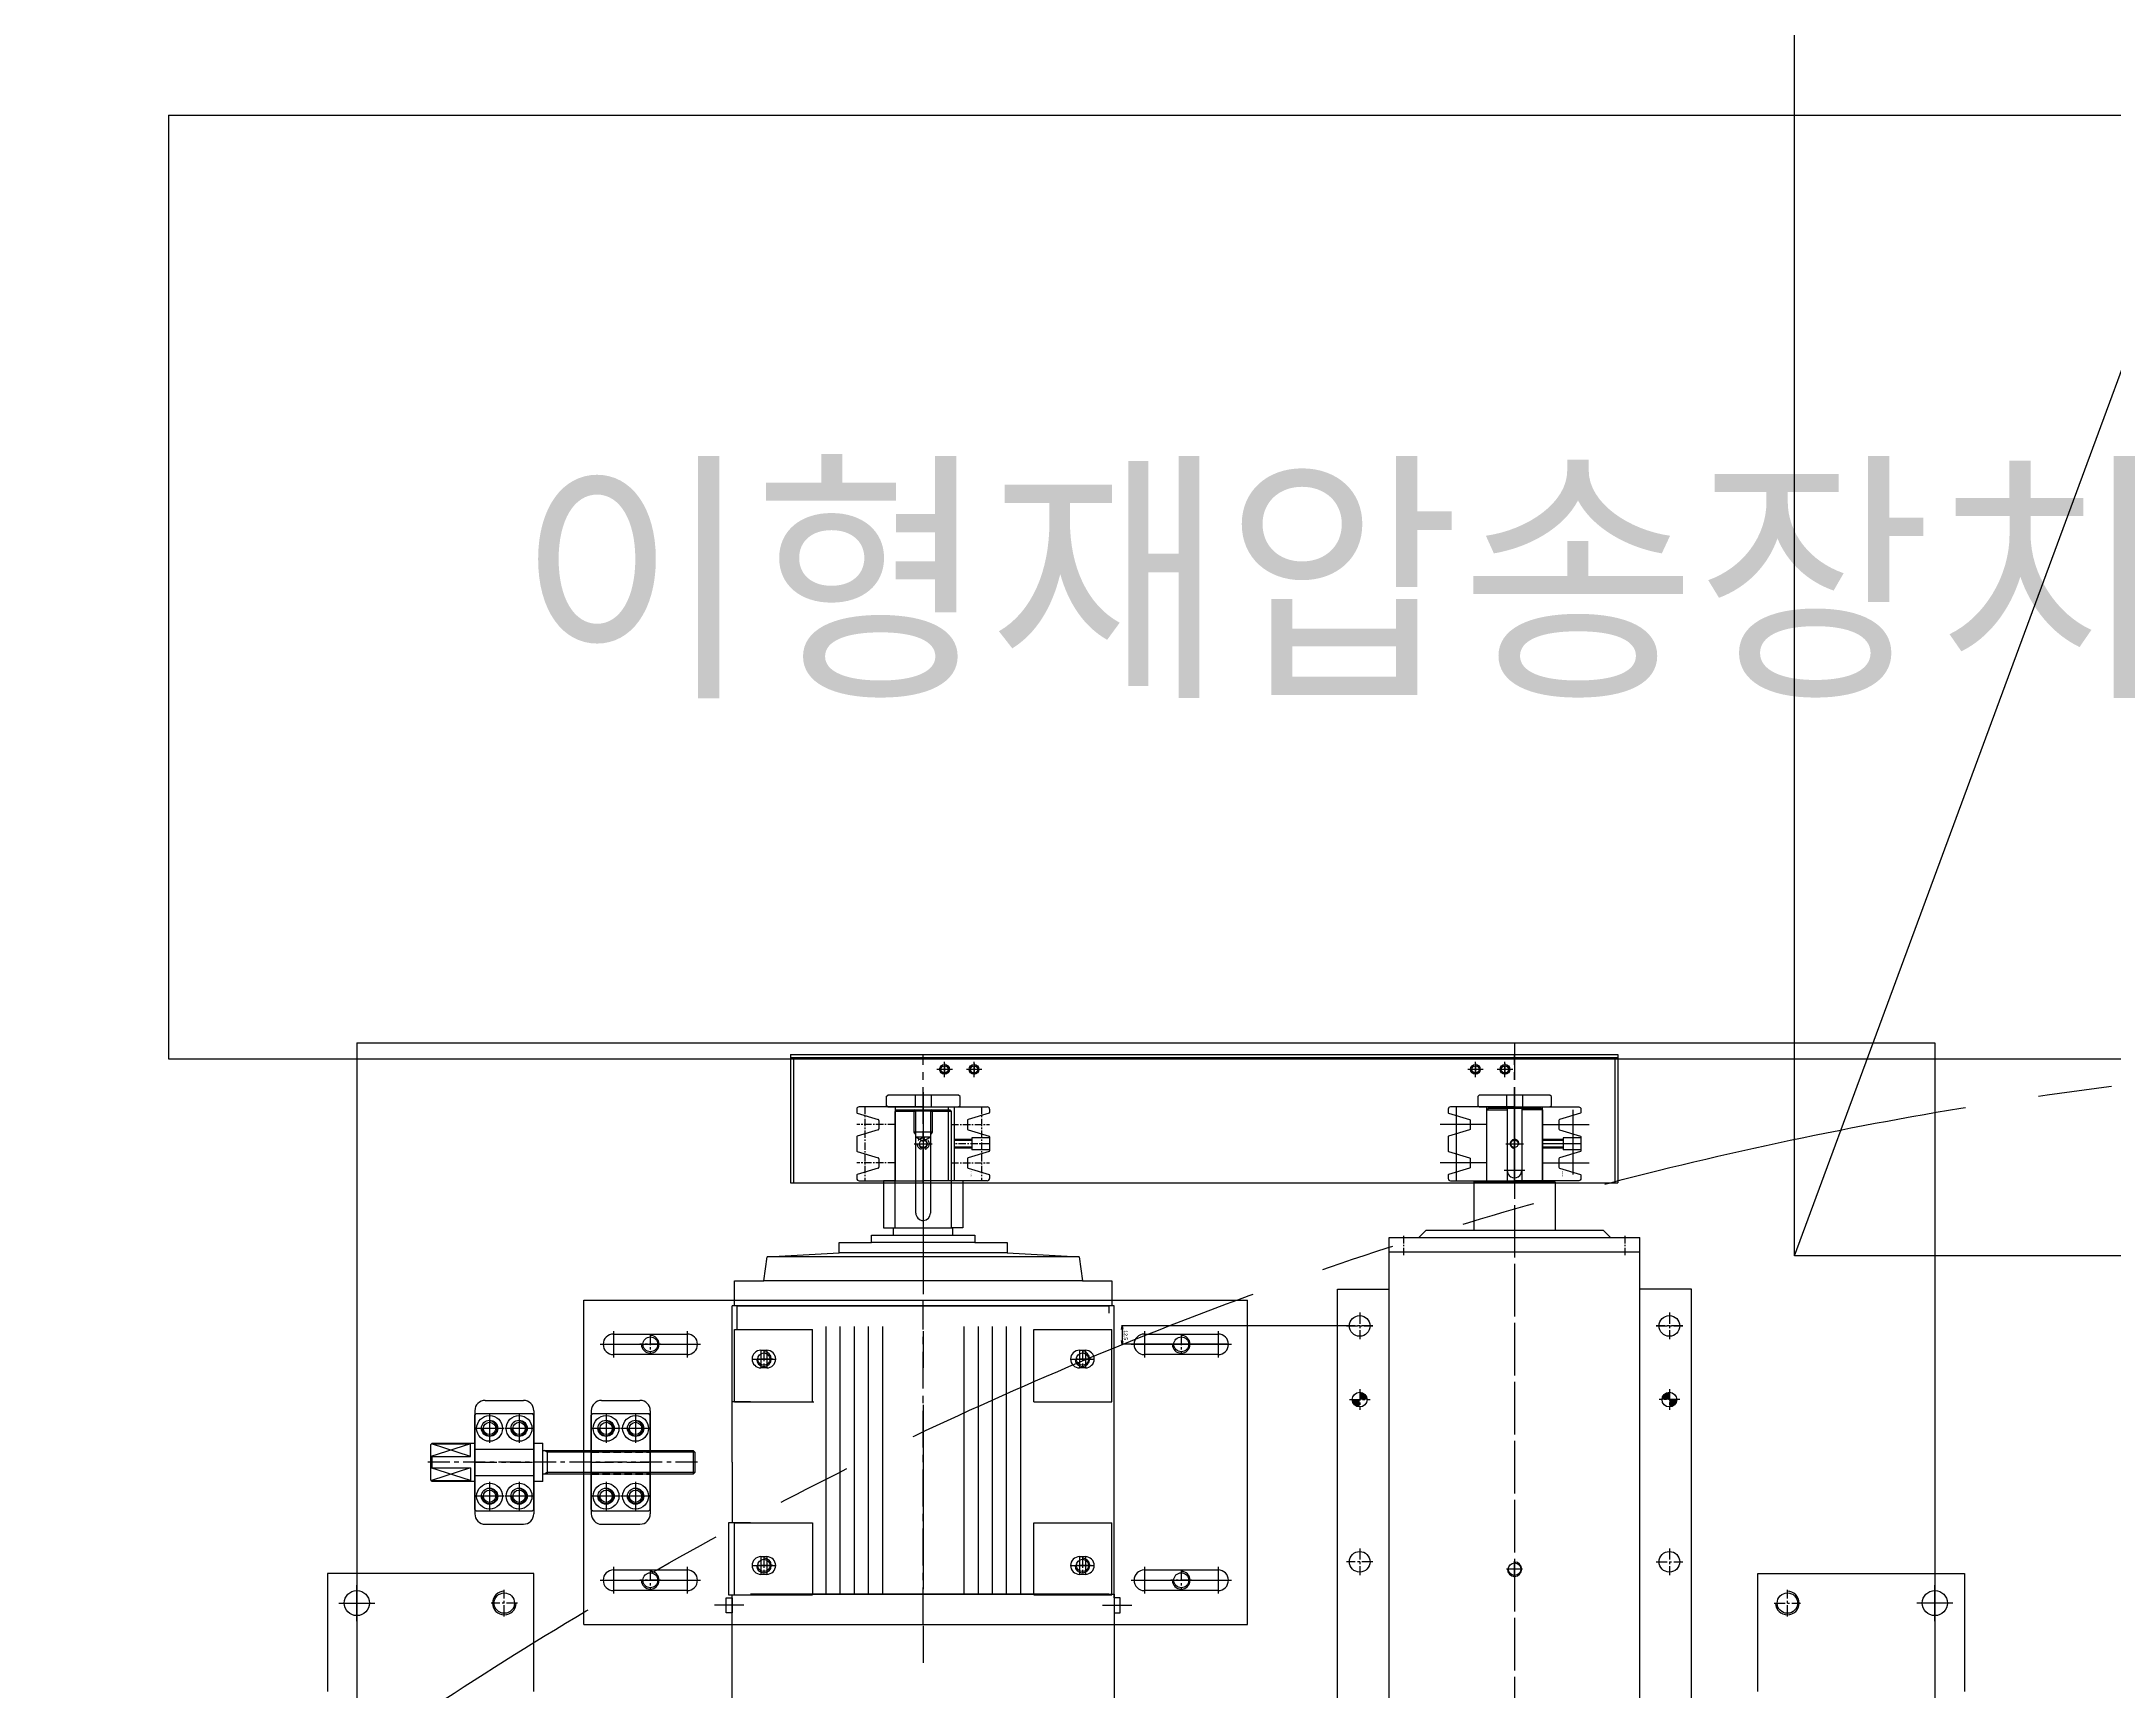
# Model space of a CAD drawing. Header units: millimetres. Extents: x 10462777 to 22643323, y 453826 to 1389191.
# Drawn here: x 11277970 to 11279376, y 585695 to 586815 of the extents above; entities that cross this region are included whole.
import ezdxf
from ezdxf.enums import TextEntityAlignment as Align

# ---------------------------------------------------------------- set-up
doc = ezdxf.new("R2010")
doc.units = ezdxf.units.MM
doc.header["$LTSCALE"] = 200
doc.header["$MEASUREMENT"] = 0
doc.header["$PDMODE"] = 35
doc.header["$PDSIZE"] = -5
for name, pattern in [('CENTER', [2, 1.25, -0.25, 0.25, -0.25]), ('HIDDEN', [3.75, 2.5, -1.25]), ('PHANTOM', [2.5, 1.25, -0.25, 0.25, -0.25, 0.25, -0.25])]:
    doc.linetypes.add(name, pattern=pattern)
doc.layers.get('0').update_dxf_attribs({"linetype": 'CONTINUOUS'})
doc.layers.get('DEFPOINTS').update_dxf_attribs({"linetype": 'CONTINUOUS'})
for name, color, linetype in [('CL', 3, 'CONTINUOUS'), ('DR1412-10 - 400- 0007', 7, 'CONTINUOUS'), ('ELEV', 6, 'CONTINUOUS'), ('TEXT', 7, 'CONTINUOUS')]:
    doc.layers.add(name, color=color, linetype=linetype)
for name, color, linetype, lineweight in [('FL', 3, 'CONTINUOUS', 25), ('LAYOUT', 8, 'CONTINUOUS', 25), ('외형선(ISO)', 7, 'CONTINUOUS', 50)]:
    doc.layers.add(name, color=color, linetype=linetype, lineweight=lineweight)
doc.styles.get("Standard").update_dxf_attribs({"font": 'SYMBOL'})
doc.styles.add('새굴림', font='txt.shx ', dxfattribs={"height": 5, "bigfont": ' whgtxt.shx'})
doc.dimstyles.new('DS ROBOTEC', dxfattribs={"dimscale": 0, "dimtxt": 2.5, "dimasz": 2.5, "dimexe": 0.3, "dimexo": 0.3, "dimgap": 0.5, "dimtad": 1, "dimzin": 9, "dimdsep": 46, "dimtxsty": 'Standard', "dimblk": 'OPEN', "dimcen": 0, "dimclrd": 4, "dimclre": 4, "dimclrt": 110, "dimazin": 2, "dimtm": 1.5, "dimtfac": 1, "dimtmove": 0, "dimatfit": 3, "dimldrblk": 'OPEN', "dimfxl": 1, "dimtfill": 1, "dimtolj": 1, "dimlwd": -1, "dimlwe": -1, "dimarcsym": 0})

# ---------------------------------------------------------------- blocks, each defined once
blk = doc.blocks.new('A$C783E0A86')
at = {"ltscale": 10}
for p, q in [((174, 640), (1774, 640)), ((174, 640), (174, 0)), ((174, 0), (1774, 0))]:
    blk.add_line(p, q, dxfattribs=at)
at = {"layer": 'TEXT', "lineweight": -3, "style": '새굴림'}
blk.add_text('이형재압송장치', height=151.2, dxfattribs=at).set_placement((970.2, 319.8, 0), align=Align.MIDDLE_CENTER)
blk = doc.blocks.new('A$C7DA30AB0')
at = {"layer": 'LAYOUT', "color": 6, "linetype": 'PHANTOM'}
blk.add_circle((3030.4, 3026, 0), 2693, dxfattribs=at)
blk = doc.blocks.new('_OPEN')
at = {"color": 0, "linetype": 'ByBlock'}
for p, q in [((-1, 0.17), (0, 0)), ((0, 0), (-1, -0.17)), ((0, 0), (-1, 0))]:
    blk.add_line(p, q, dxfattribs=at)
blk = doc.blocks.new('*D234')
at = {"color": 4, "linetype": 'ByBlock', "ltscale": 10, "transparency": 16777216}
for p, q in [((192, 752.7), (192, 598.6)), ((204.5, 670.7), (204.5, 598.6)), ((194.5, 598.9), (202, 598.9))]:
    blk.add_line(p, q, dxfattribs=at)
at = {"layer": 'DEFPOINTS', "color": 0, "ltscale": 10, "transparency": 16777216}
for p in [(192, 753, 0), (204.5, 671, 0)]:
    blk.add_point(p, dxfattribs=at)
at = {"color": 4, "ltscale": 10, "transparency": 16777216, "xscale": 2.5, "yscale": 2.5, "zscale": 2.5, "rotation": 180}
blk.add_blockref('_OPEN', (192, 598.9), dxfattribs=at)
at = {"color": 4, "ltscale": 10, "transparency": 16777216, "xscale": 2.5, "yscale": 2.5, "zscale": 2.5}
blk.add_blockref('_OPEN', (204.5, 598.9), dxfattribs=at)
at = {"color": 110, "lineweight": -3, "ltscale": 10, "transparency": 16777216, "insert": (198.3, 601.3), "char_height": 2.5, "attachment_point": 5, "bg_fill": 3, "box_fill_scale": 1.25, "bg_fill_color": 256, "bg_fill_true_color": 13158600, "bg_fill_transparency": 0}
blk.add_mtext('12.5', dxfattribs=at)
at = {"layer": 'DEFPOINTS', "color": 0, "ltscale": 10, "transparency": 16777216}
blk.add_point((204.5, 598.9), dxfattribs=at)
blk = doc.blocks.new('A$C6F7E1649')
at = {"linetype": 'Continuous', "lineweight": -3, "ltscale": 10}
h = blk.add_hatch(color=0, dxfattribs=at)
h.dxf.hatch_style = 1
h.paths.add_polyline_path([(242, 970), (247, 970, 0.41421356), (242, 975)])
h.paths.add_polyline_path([(242, 970), (237, 970, 0.41421356), (242, 965)])
h = blk.add_hatch(color=0, dxfattribs=at)
h.dxf.hatch_style = 1
h.paths.add_polyline_path([(242, 760), (247, 760, -0.41421356), (242, 755)])
h.paths.add_polyline_path([(242, 760), (237, 760, -0.41421356), (242, 765)])
at = {"color": 0, "linetype": 'Continuous', "lineweight": -3, "ltscale": 10}
for p, q in [((0, 80, 0), (0, 1150, 0)), ((537, 985, 0), (167, 985, 0)), ((167, 985, 0), (167, 950, 0)), ((132, 780, 0), (132, 950, 0)), ((142, 950, 0), (132, 950, 0)), ((642, 950, 0), (142, 950, 0)), ((142, 950, 0), (142, 780, 0)), ((127, 925, 0), (132, 930, 0)), ((132, 930, 0), (132, 930, 0)), ((127, 805, 0), (127, 925, 0)), ((36.5, 890, 0), (35.5, 889, 0)), ((35.5, 889, 0), (35.5, 841, 0)), ((42.5, 890, 0), (36.5, 890, 0)), ((43.5, 889, 0), (42.5, 890, 0)), ((43.5, 841, 0), (43.5, 889, 0)), ((93.5, 891.5, 0), (94.5, 892.5, 0)), ((93.5, 838.5, 0), (93.5, 891.5, 0)), ((94.5, 892.5, 0), (127, 892.5, 0)), ((94.5, 892.5, 0), (94.5, 837.5, 0)), ((44.5, 883, 0), (44.5, 847, 0)), ((45.5, 884, 0), (45.5, 870, 0)), ((35.5, 870.5, 0), (43.5, 870.5, 0)), ((35.5, 859.5, 0), (43.5, 859.5, 0)), ((44.5, 870, 0), (86.5, 870, 0)), ((44.5, 860, 0), (86.5, 860, 0)), ((45.5, 846, 0), (45.5, 860, 0)), ((45.5, 846, 0), (44.5, 847, 0)), ((36.5, 840, 0), (35.5, 841, 0)), ((36.5, 840, 0), (42.5, 840, 0)), ((43.5, 841, 0), (42.5, 840, 0)), ((94.5, 837.5, 0), (93.5, 838.5, 0)), ((94.5, 837.5, 0), (127, 837.5, 0)), ((127, 805, 0), (132, 800, 0)), ((132, 800, 0), (132, 800, 0)), ((142, 780, 0), (132, 780, 0)), ((642, 780, 0), (142, 780, 0)), ((167, 745, 0), (167, 780, 0)), ((537, 745, 0), (167, 745, 0)), ((174.5, 234, 0), (174.5, 684, 0)), ((394.5, 684, 0), (174.5, 684, 0)), ((394.5, 234, 0), (394.5, 684, 0)), ((197.5, 614, 0), (197.5, 664, 0)), ((211.5, 664, 0), (211.5, 614, 0)), ((357.5, 614, 0), (357.5, 664, 0)), ((371.5, 664, 0), (371.5, 614, 0)), ((36.5, 489, 0), (35.5, 488, 0)), ((35.5, 488, 0), (35.5, 440, 0)), ((42.5, 489, 0), (36.5, 489, 0)), ((43.5, 488, 0), (42.5, 489, 0)), ((43.5, 440, 0), (43.5, 488, 0)), ((35.5, 469.5, 0), (43.5, 469.5, 0)), ((35.5, 458.5, 0), (43.5, 458.5, 0)), ((36.5, 439, 0), (35.5, 440, 0)), ((36.5, 439, 0), (42.5, 439, 0)), ((43.5, 440, 0), (42.5, 439, 0)), ((197.5, 254, 0), (197.5, 304, 0)), ((211.5, 304, 0), (211.5, 254, 0)), ((357.5, 254, 0), (357.5, 304, 0)), ((371.5, 304, 0), (371.5, 254, 0)), ((242.5, 246, 0), (242.5, 272, 0)), ((249.5, 279, 0), (319.5, 279, 0)), ((252.5, 279, 0), (251.5, 278, 0)), ((251.5, 240, 0), (251.5, 278, 0)), ((316.5, 279, 0), (252.5, 279, 0)), ((317.5, 278, 0), (316.5, 279, 0)), ((317.5, 240, 0), (317.5, 278, 0)), ((326.5, 246, 0), (326.5, 272, 0)), ((249.5, 239, 0), (319.5, 239, 0)), ((252.5, 239, 0), (251.5, 240, 0)), ((316.5, 239, 0), (252.5, 239, 0)), ((316.5, 239, 0), (317.5, 240, 0)), ((394.5, 234, 0), (174.5, 234, 0)), ((249.5, 200, 0), (319.5, 200, 0)), ((252.5, 200, 0), (251.5, 199, 0)), ((251.5, 161, 0), (251.5, 199, 0)), ((316.5, 200, 0), (252.5, 200, 0)), ((297.5, 206.1, 0), (271.5, 206.1, 0)), ((297.5, 200.1, 0), (271.5, 200.1, 0)), ((275.5, 160, 0), (275.5, 200, 0)), ((293.5, 160, 0), (293.5, 200, 0)), ((317.5, 199, 0), (316.5, 200, 0)), ((317.5, 161, 0), (317.5, 199, 0)), ((242.5, 167, 0), (242.5, 193, 0)), ((326.5, 167, 0), (326.5, 193, 0)), ((249.5, 160, 0), (319.5, 160, 0)), ((252.5, 160, 0), (251.5, 161, 0)), ((316.5, 160, 0), (252.5, 160, 0)), ((271.5, 160, 0), (297.5, 160, 0)), ((280.655, 157.1, 0), (272.082, 157.1, 0)), ((272.082, 130.518, 0), (272.082, 157.1, 0)), ((280.655, 130.1, 0), (280.655, 157.1, 0)), ((288.345, 157.1, 0), (296.918, 157.1, 0)), ((288.345, 130.1, 0), (288.345, 157.1, 0)), ((296.918, 130.518, 0), (296.918, 157.1, 0)), ((316.5, 160, 0), (317.5, 161, 0)), ((272.082, 131.1, 0), (271.5, 131.1, 0)), ((296.5, 130.1, 0), (272.5, 130.1, 0)), ((288.345, 131.1, 0), (280.655, 131.1, 0)), ((297.5, 131.1, 0), (296.5, 130.1, 0)), ((297.5, 131.1, 0), (296.918, 131.1, 0))]:
    blk.add_line(p, q, dxfattribs=at)
at = {"lineweight": -3, "ltscale": 10}
for p, q in [((0, 1150, 0), (540, 1150, 0)), ((93.5, 481.292, 0), (43.5, 481.292, 0)), ((93.5, 491, 0), (125.5, 491, 0)), ((125.5, 491, 0), (125.5, 483, 0)), ((93.5, 445, 0), (93.5, 437, 0)), ((125.5, 445, 0), (93.5, 445, 0)), ((93.5, 437, 0), (125.5, 437, 0)), ((125.5, 437, 0), (125.5, 445, 0)), ((0, 80, 0), (540, 80, 0))]:
    blk.add_line(p, q, dxfattribs=at)
at = {"color": 1, "linetype": 'CENTER', "ltscale": 0.03}
for p, q in [((380, 1041, 0), (380, 1059, 0)), ((389, 1050, 0), (371, 1050, 0)), ((183, 970, 0), (201, 970, 0)), ((183, 970, 0), (201, 970, 0)), ((192, 961, 0), (192, 979, 0)), ((192, 979, 0), (192, 961, 0)), ((235, 970, 0), (249, 970, 0)), ((242, 977, 0), (242, 963, 0)), ((343, 970, 0), (361, 970, 0)), ((343, 970, 0), (361, 970, 0)), ((352, 961, 0), (352, 979, 0)), ((352, 961, 0), (352, 979, 0)), ((14, 858.491, 0), (22, 858.491, 0)), ((18, 862.491, 0), (18, 854.491, 0)), ((14, 838.491, 0), (22, 838.491, 0)), ((18, 842.491, 0), (18, 834.491, 0)), ((183, 760, 0), (201, 760, 0)), ((183, 760, 0), (201, 760, 0)), ((192, 751, 0), (192, 769, 0)), ((192, 769, 0), (192, 751, 0)), ((235, 760, 0), (249, 760, 0)), ((242, 753, 0), (242, 767, 0)), ((343, 760, 0), (361, 760, 0)), ((343, 760, 0), (361, 760, 0)), ((352, 769, 0), (352, 751, 0)), ((352, 769, 0), (352, 751, 0)), ((197.5, 639, 0), (211.5, 639, 0)), ((204.5, 646, 0), (204.5, 632, 0)), ((357.5, 639, 0), (371.5, 639, 0)), ((364.5, 646, 0), (364.5, 632, 0)), ((214.5, 578, 0), (214.5, 566, 0)), ((354.5, 578, 0), (354.5, 566, 0)), ((208.5, 572, 0), (220.5, 572, 0)), ((348.5, 572, 0), (360.5, 572, 0)), ((14, 498.489, 0), (22, 498.489, 0)), ((18, 502.489, 0), (18, 494.489, 0)), ((14, 478.489, 0), (22, 478.489, 0)), ((18, 482.489, 0), (18, 474.489, 0)), ((208.5, 356, 0), (220.5, 356, 0)), ((214.5, 362, 0), (214.5, 350, 0)), ((348.5, 356, 0), (360.5, 356, 0)), ((354.5, 362, 0), (354.5, 350, 0)), ((204.5, 286, 0), (204.5, 272, 0)), ((364.5, 286, 0), (364.5, 272, 0)), ((197.5, 279, 0), (211.5, 279, 0)), ((255.5, 269, 0), (267.5, 269, 0)), ((261.5, 275, 0), (261.5, 263, 0)), ((301.5, 269, 0), (313.5, 269, 0)), ((307.5, 275, 0), (307.5, 263, 0)), ((357.5, 279, 0), (371.5, 279, 0)), ((261.5, 255, 0), (261.5, 243, 0)), ((307.5, 255, 0), (307.5, 243, 0)), ((255.5, 249, 0), (267.5, 249, 0)), ((301.5, 249, 0), (313.5, 249, 0)), ((255.5, 190, 0), (267.5, 190, 0)), ((261.5, 196, 0), (261.5, 184, 0)), ((301.5, 190, 0), (313.5, 190, 0)), ((307.5, 196, 0), (307.5, 184, 0)), ((380, 189, 0), (380, 171, 0)), ((255.5, 170, 0), (267.5, 170, 0)), ((261.5, 176, 0), (261.5, 164, 0)), ((301.5, 170, 0), (313.5, 170, 0)), ((307.5, 176, 0), (307.5, 164, 0)), ((389, 180, 0), (371, 180, 0))]:
    blk.add_line(p, q, dxfattribs=at)
at = {"color": 6, "lineweight": -3, "ltscale": 10}
for p, q in [((8, 374, 0), (8, 935, 0)), ((8, 935, 0), (95, 935, 0)), ((10, 374, 0), (10, 935, 0)), ((10, 933, 0), (95, 933, 0)), ((95, 374, 0), (95, 935, 0)), ((8, 374, 0), (95, 374, 0)), ((10, 376, 0), (95, 376, 0))]:
    blk.add_line(p, q, dxfattribs=at)
at = {"color": 1, "linetype": 'CENTER', "ltscale": 0.02}
for p, q in [((144, 940, 0), (130, 940, 0)), ((144, 790, 0), (130, 790, 0))]:
    blk.add_line(p, q, dxfattribs=at)
at = {"color": 0, "linetype": 'Continuous'}
for p, q in [((44.5, 883, 0), (45.5, 884, 0)), ((272.5, 130.1, 0), (271.5, 131.1, 0))]:
    blk.add_line(p, q, dxfattribs=at)
for p, q in [((45.5, 884, 0), (93.5, 884, 0)), ((45.5, 846, 0), (93.5, 846, 0)), ((276.5, 308.017, 0), (277.583, 309.1, 0)), ((276.5, 206.1, 0), (276.5, 308.017, 0)), ((276.5, 308.017, 0), (292.5, 308.017, 0)), ((277.583, 309.1, 0), (291.417, 309.1, 0)), ((291.417, 309.1, 0), (292.5, 308.017, 0)), ((292.5, 308.017, 0), (292.5, 206.1, 0)), ((271.5, 200.1, 0), (271.5, 206.1, 0)), ((275.6, 160, 0), (275.6, 200.1, 0)), ((276.5, 209.1, 0), (292.5, 209.1, 0)), ((293.4, 160, 0), (293.4, 200.1, 0)), ((297.5, 206.1, 0), (297.5, 200.1, 0)), ((271.5, 131.1, 0), (271.5, 160, 0)), ((297.5, 160, 0), (297.5, 131.1, 0))]:
    blk.add_line(p, q)
at = {"color": 1, "linetype": 'CENTER', "ltscale": 0.1}
for p, q in [((86.5, 872, 0), (86.5, 858, 0)), ((0, 865, 0), (540, 865, 0)), ((30.708, 865, 0), (951, 865, 0)), ((33.5, 865, 0), (45.5, 865, 0)), ((33.5, 464, 0), (45.5, 464, 0)), ((394.5, 464, 0), (174.5, 464))]:
    blk.add_line(p, q, dxfattribs=at)
at = {"color": 6, "linetype": 'CENTER', "ltscale": 0.1}
for p, q in [((95, 865, 0), (8, 865, 0)), ((95, 464, 0), (8, 464, 0))]:
    blk.add_line(p, q, dxfattribs=at)
at = {"color": 6, "linetype": 'CENTER', "ltscale": 0.03}
for p, q in [((23.3, 858.491, 0), (12.7, 858.491, 0)), ((18, 863.791, 0), (18, 853.191, 0)), ((18, 843.791, 0), (18, 833.191, 0)), ((23.3, 838.491, 0), (12.7, 838.491, 0)), ((23.3, 498.489, 0), (12.7, 498.489, 0)), ((18, 503.789, 0), (18, 493.189, 0)), ((23.3, 478.489, 0), (12.7, 478.489, 0)), ((18, 483.789, 0), (18, 473.189, 0))]:
    blk.add_line(p, q, dxfattribs=at)
at = {"color": 1, "linetype": 'CENTER'}
for p, q in [((362.348, 865, 0), (351.652, 865, 0)), ((357, 870.348, 0), (357, 859.652, 0))]:
    blk.add_line(p, q, dxfattribs=at)
at = {"color": 3, "linetype": 'CENTER'}
for p, q in [((381.5, 585.5, 0), (381.5, 605.5, 0)), ((381.5, 342.5, 0), (381.5, 322.5, 0))]:
    blk.add_line(p, q, dxfattribs=at)
at = {"color": 3}
for p, q in [((161.5, 572, 0), (161.5, 592, 0)), ((161.5, 592, 0), (178.5, 592, 0)), ((178.5, 593.5, 0), (178.5, 334.5, 0)), ((376.5, 593.5, 0), (178.5, 593.5, 0)), ((243.5, 592, 0), (194.5, 592, 0)), ((194.5, 539, 0), (194.5, 592, 0)), ((243.5, 539, 0), (243.5, 592, 0)), ((374.5, 592, 0), (325.5, 592, 0)), ((325.5, 539, 0), (325.5, 592, 0)), ((374, 464, 0), (374, 593.5, 0)), ((374, 593.5, 0), (455.122, 593.5, 0)), ((374.5, 539, 0), (374.5, 592, 0)), ((376.5, 597.5, 0), (376.5, 593.5, 0)), ((386.5, 597.5, 0), (376.5, 597.5, 0)), ((376.5, 593.5, 0), (386.5, 593.5, 0)), ((386.5, 593.5, 0), (386.5, 597.5, 0)), ((178.5, 590, 0), (183.281, 590, 0)), ((178.5, 464, 0), (178.5, 590, 0)), ((214.5, 564, 0), (214.5, 580, 0)), ((354.5, 564, 0), (354.5, 580, 0)), ((374, 590, 0), (374, 464, 0)), ((142.5, 521.05, 0), (145.049, 569.688, 0)), ((145.049, 569.688, 0), (161.5, 572, 0)), ((145.049, 569.688, 0), (145.049, 358.312, 0)), ((161.5, 572, 0), (161.5, 356, 0)), ((208.5, 570, 0), (208.5, 574, 0)), ((208.5, 574, 0), (220.5, 574, 0)), ((208.5, 570, 0), (220.5, 570, 0)), ((220.5, 574, 0), (220.5, 570, 0)), ((348.5, 570, 0), (348.5, 574, 0)), ((348.5, 574, 0), (360.5, 574, 0)), ((348.5, 570, 0), (360.5, 570, 0)), ((360.5, 574, 0), (360.5, 570, 0)), ((243.5, 539, 0), (194.5, 539, 0)), ((374.5, 539, 0), (325.5, 539, 0)), ((135.5, 499, 0), (135.5, 521.05, 0)), ((135.5, 521.05, 0), (142.5, 521.05, 0)), ((142.5, 521.05, 0), (142.5, 406.95, 0)), ((192.5, 530, 0), (374, 530, 0)), ((192.5, 520.4, 0), (374, 520.4, 0)), ((192.5, 510.8, 0), (374, 510.8, 0)), ((130.5, 464, 0), (130.5, 499, 0)), ((130.5, 499, 0), (135.5, 499, 0)), ((135.5, 499, 0), (135.5, 429, 0)), ((192.5, 501.2, 0), (374, 501.2, 0)), ((45.5, 482, 0), (46.5, 483, 0)), ((45.5, 446, 0), (45.5, 482, 0)), ((46.5, 483, 0), (125.5, 483, 0)), ((46.5, 483, 0), (46.5, 469, 0)), ((125.5, 483, 0), (125.5, 484, 0)), ((125.5, 484, 0), (130.5, 484, 0)), ((125.5, 445, 0), (125.5, 483, 0)), ((192.5, 491.6, 0), (374, 491.6, 0)), ((45.5, 469, 0), (115.5, 469, 0)), ((45.5, 464, 0), (66.917, 464, 0)), ((60.5, 470, 0), (60.5, 458, 0)), ((64, 469.053, 0), (64, 458.947, 0)), ((130.5, 429, 0), (130.5, 464, 0)), ((178.5, 338, 0), (178.5, 464, 0)), ((374, 347, 0), (374, 464, 0)), ((374, 464, 0), (374, 347, 0)), ((115.5, 459, 0), (45.5, 459, 0)), ((46.5, 459, 0), (46.5, 445, 0)), ((45.5, 446, 0), (46.5, 445, 0)), ((125.5, 445, 0), (46.5, 445, 0)), ((125.5, 444, 0), (125.5, 445, 0)), ((130.5, 444, 0), (125.5, 444, 0)), ((192.5, 436.4, 0), (374, 436.4, 0)), ((135.5, 429, 0), (130.5, 429, 0)), ((135.5, 406.95, 0), (135.5, 429, 0)), ((192.5, 426.8, 0), (374, 426.8, 0)), ((192.5, 417.2, 0), (374, 417.2, 0)), ((142.5, 406.95, 0), (135.5, 406.95, 0)), ((145.049, 358.312, 0), (142.5, 406.95, 0)), ((192.5, 407.6, 0), (374, 407.6, 0)), ((192.5, 398, 0), (374, 398, 0)), ((243.5, 389, 0), (194.5, 389, 0)), ((194.5, 336, 0), (194.5, 389, 0)), ((243.5, 336, 0), (243.5, 389.813, 0)), ((325.5, 336, 0), (325.5, 389, 0)), ((325.5, 389, 0), (374.5, 389, 0)), ((374.5, 336, 0), (374.5, 389, 0)), ((161.5, 356, 0), (145.049, 358.312, 0)), ((161.5, 336, 0), (161.5, 356, 0)), ((208.5, 354, 0), (208.5, 358, 0)), ((208.5, 358, 0), (220.5, 358, 0)), ((208.5, 354, 0), (220.5, 354, 0)), ((214.5, 348, 0), (214.5, 364, 0)), ((220.5, 358, 0), (220.5, 354, 0)), ((348.5, 354, 0), (348.5, 358, 0)), ((348.5, 358, 0), (360.5, 358, 0)), ((348.5, 354, 0), (360.5, 354, 0)), ((354.5, 348, 0), (354.5, 364, 0)), ((360.5, 358, 0), (360.5, 354, 0)), ((192.5, 338, 0), (178.5, 338, 0)), ((194.5, 338, 0), (192.5, 338, 0)), ((243.5, 347, 0), (243.5, 334.5, 0)), ((325.5, 347, 0), (325.5, 334.5, 0)), ((374.5, 332, 0), (374.5, 347, 0)), ((178.5, 336, 0), (161.5, 336, 0)), ((284.5, 334.5, 0), (178.5, 334.5, 0)), ((243.5, 336, 0), (194.5, 336, 0)), ((284.5, 334.5, 0), (325.5, 334.5, 0)), ((374.5, 336, 0), (325.5, 336, 0)), ((325.5, 334.5, 0), (325.5, 332, 0)), ((325.5, 332, 0), (374.5, 332, 0)), ((455.122, 334.5, 0), (374.5, 334.5, 0)), ((376.5, 330.5, 0), (376.5, 334.5, 0)), ((376.5, 334.5, 0), (386.5, 334.5, 0)), ((386.5, 330.5, 0), (376.5, 330.5, 0)), ((386.5, 334.5, 0), (386.5, 330.5, 0))]:
    blk.add_line(p, q, dxfattribs=at)
at = {"color": 3, "linetype": 'CENTER', "ltscale": 0.5}
blk.add_line((45.5, 464, 0), (508.372, 464, 0), dxfattribs=at)
at = {"color": 1, "linetype": 'CENTER', "ltscale": 0.06}
for p, q in [((284.5, 311.1, 0), (284.5, 128.1, 0)), ((284.5, 239, 0), (284.5, 279, 0)), ((284.5, 160, 0), (284.5, 200, 0))]:
    blk.add_line(p, q, dxfattribs=at)
at = {"color": 2, "linetype": 'HIDDEN', "ltscale": 0.01}
for p, q in [((276.5, 239, 0), (276.5, 279, 0)), ((277.583, 239, 0), (277.583, 279, 0)), ((291.417, 239, 0), (291.417, 279, 0)), ((292.5, 239, 0), (292.5, 279, 0))]:
    blk.add_line(p, q, dxfattribs=at)
at = {"color": 2, "linetype": 'Continuous', "lineweight": -3, "ltscale": 10}
for p, q in [((280.655, 157.1, 0), (272.082, 130.518, 0)), ((272.082, 157.1, 0), (280.655, 130.1, 0)), ((288.345, 157.1, 0), (296.918, 130.518, 0)), ((296.918, 157.1, 0), (288.345, 130.1, 0))]:
    blk.add_line(p, q, dxfattribs=at)
at = {"color": 3, "elevation": 0}
for points in [[(45.5, 470), (60.5, 470), (62.141, 469.053)], [(45.5, 470), (46.447, 469.053), (46.447, 458.947), (45.5, 458)], [(46.447, 469.053), (64, 469.053), (66.917, 464), (64, 458.947), (46.447, 458.947)], [(62.141, 458.947), (60.5, 458), (45.5, 458)]]:
    blk.add_lwpolyline(points, dxfattribs=at)
at = {"ltscale": 0.01}
for centre in [(192, 970, 0), (192, 970, 0), (352, 970, 0), (352, 970, 0), (192, 760, 0), (192, 760, 0), (352, 760, 0), (352, 760, 0)]:
    blk.add_circle(centre, 7, dxfattribs=at)
at = {"color": 0, "linetype": 'Continuous', "lineweight": -3, "ltscale": 10}
for centre in [(242, 970, 0), (242, 760, 0)]:
    blk.add_circle(centre, 5, dxfattribs=at)
at = {"color": 6, "ltscale": 0.01}
for centre in [(18, 858.491, 0), (18, 838.491, 0), (18, 498.489, 0), (18, 478.489, 0)]:
    blk.add_circle(centre, 3.3, dxfattribs=at)
at = {"ltscale": 0.03}
for centre, radius in [((18, 858.491, 0), 2.459), ((18, 838.491, 0), 2.459), ((204.5, 639, 0), 5.053), ((364.5, 639, 0), 5.053), ((214.5, 572, 0), 4.188), ((354.5, 572, 0), 4.188), ((18, 498.489, 0), 2.459), ((18, 478.489, 0), 2.459), ((214.5, 356, 0), 4.188), ((354.5, 356, 0), 4.188), ((204.5, 279, 0), 5.053), ((364.5, 279, 0), 5.053), ((261.5, 269, 0), 4.188), ((307.5, 269, 0), 4.188), ((261.5, 249, 0), 4.188), ((307.5, 249, 0), 4.188), ((261.5, 190, 0), 4.188), ((307.5, 190, 0), 4.188), ((261.5, 170, 0), 4.188), ((307.5, 170, 0), 4.188)]:
    blk.add_circle(centre, radius, dxfattribs=at)
blk.add_circle((357, 865, 0), 4.283)
at = {"color": 2, "linetype": 'HIDDEN', "ltscale": 0.01}
blk.add_circle((68.5, 464, 0), 4, dxfattribs=at)
at = {"ltscale": 0.04}
for centre, radius in [((261.5, 269, 0), 8.75), ((261.5, 269, 0), 5.5), ((307.5, 269, 0), 8.75), ((307.5, 269, 0), 5.5), ((261.5, 249, 0), 8.75), ((261.5, 249, 0), 5.5), ((307.5, 249, 0), 8.75), ((307.5, 249, 0), 5.5), ((261.5, 190, 0), 8.75), ((307.5, 190, 0), 8.75), ((261.5, 190, 0), 5.5), ((307.5, 190, 0), 5.5), ((261.5, 170, 0), 8.75), ((261.5, 170, 0), 5.5), ((307.5, 170, 0), 8.75), ((307.5, 170, 0), 5.5)]:
    blk.add_circle(centre, radius, dxfattribs=at)
at = {"color": 3, "ltscale": 0.03}
for centre, radius, start, end in [((380, 1050, 0), 8, 270, 180), ((18, 858.491, 0), 3, 270, 180), ((18, 838.491, 0), 3, 270, 180), ((204.5, 639, 0), 6, 270, 180), ((364.5, 639, 0), 6, 270, 180), ((214.5, 572, 0), 5, 270, 180), ((354.5, 572, 0), 5, 270, 180), ((18, 498.489, 0), 3, 270, 180), ((18, 478.489, 0), 3, 270, 180), ((214.5, 356, 0), 5, 270, 180), ((354.5, 356, 0), 5, 270, 180), ((204.5, 279, 0), 6, 270, 180), ((364.5, 279, 0), 6, 270, 180), ((261.5, 269, 0), 5, 270, 180), ((307.5, 269, 0), 5, 270, 180), ((261.5, 249, 0), 5, 270, 180), ((307.5, 249, 0), 5, 270, 180), ((261.5, 190, 0), 5, 270, 180), ((307.5, 190, 0), 5, 270, 180), ((380, 180, 0), 8, 180, 90), ((261.5, 170, 0), 5, 270, 180), ((307.5, 170, 0), 5, 270, 180)]:
    blk.add_arc(centre, radius, start, end, dxfattribs=at)
at = {"color": 0, "linetype": 'Continuous', "lineweight": -3, "ltscale": 10}
for centre, radius, start, end in [((86.5, 865, 0), 5, 270, 90), ((204.5, 664, 0), 7, 0, 180), ((364.5, 664, 0), 7, 0, 180), ((204.5, 614, 0), 7, 180, 0), ((364.5, 614, 0), 7, 180, 0), ((204.5, 304, 0), 7, 0, 180), ((364.5, 304, 0), 7, 0, 180), ((249.5, 272, 0), 7, 90, 180), ((319.5, 272, 0), 7, 0, 90), ((204.5, 254, 0), 7, 180, 0), ((364.5, 254, 0), 7, 180, 0), ((249.5, 246, 0), 7, 180, 270), ((319.5, 246, 0), 7, 270, 0), ((249.5, 193, 0), 7, 90, 180), ((319.5, 193, 0), 7, 0, 90), ((249.5, 167, 0), 7, 180, 270), ((319.5, 167, 0), 7, 270, 0)]:
    blk.add_arc(centre, radius, start, end, dxfattribs=at)
at = {"color": 3}
for centre, radius, start, end in [((357, 865, 0), 4.861, 270, 180), ((214.5, 574, 0), 6, 0, 180), ((354.5, 574, 0), 6, 0, 180), ((214.5, 570, 0), 6, 180, 0), ((354.5, 570, 0), 6, 180, 0), ((115.5, 464, 0), 5, 0, 90), ((115.5, 464, 0), 5, 270, 0), ((214.5, 358, 0), 6, 0, 180), ((214.5, 354, 0), 6, 180, 0), ((354.5, 358, 0), 6, 0, 180), ((354.5, 354, 0), 6, 180, 0)]:
    blk.add_arc(centre, radius, start, end, dxfattribs=at)
at = {"layer": 'CL', "lineweight": -3}
for p, q in [((380, 1162.2, 0), (380, 1137.8, 0)), ((392.2, 1150, 0), (367.8, 1150, 0)), ((380, 67.8, 0), (380, 92.2, 0)), ((392.2, 80, 0), (367.8, 80, 0))]:
    blk.add_line(p, q, dxfattribs=at)
at = {"layer": 'CL', "ltscale": 0.04}
for p, q in [((195.5, 664, 0), (213.5, 664, 0)), ((204.5, 605, 0), (204.5, 673, 0)), ((355.5, 664, 0), (373.5, 664, 0)), ((364.5, 605, 0), (364.5, 673, 0)), ((195.5, 614, 0), (213.5, 614, 0)), ((355.5, 614, 0), (373.5, 614, 0)), ((204.5, 245, 0), (204.5, 313, 0)), ((364.5, 245, 0), (364.5, 313, 0)), ((195.5, 304, 0), (213.5, 304, 0)), ((355.5, 304, 0), (373.5, 304, 0)), ((251.75, 269, 0), (271.25, 269, 0)), ((261.5, 278.75, 0), (261.5, 259.25, 0)), ((297.75, 269, 0), (317.25, 269, 0)), ((307.5, 278.75, 0), (307.5, 259.25, 0)), ((195.5, 254, 0), (213.5, 254, 0)), ((261.5, 258.75, 0), (261.5, 239.25, 0)), ((307.5, 258.75, 0), (307.5, 239.25, 0)), ((355.5, 254, 0), (373.5, 254, 0)), ((251.75, 249, 0), (271.25, 249, 0)), ((297.75, 249, 0), (317.25, 249, 0)), ((261.5, 199.75, 0), (261.5, 180.25, 0)), ((307.5, 199.75, 0), (307.5, 180.25, 0)), ((251.75, 190, 0), (271.25, 190, 0)), ((297.75, 190, 0), (317.25, 190, 0)), ((251.75, 170, 0), (271.25, 170, 0)), ((261.5, 179.75, 0), (261.5, 160.25, 0)), ((297.75, 170, 0), (317.25, 170, 0)), ((307.5, 179.75, 0), (307.5, 160.25, 0))]:
    blk.add_line(p, q, dxfattribs=at)
at = {"layer": 'DR1412-10 - 400- 0007', "color": 1, "linetype": 'CENTER'}
for p, q in [((55.5, 884, 0), (55.5, 915.5, 0)), ((81.5, 884, 0), (81.5, 915.5, 0)), ((45.375, 904.5, 0), (89.375, 904.5, 0)), ((68.5, 910, 0), (68.5, 884, 0)), ((39.125, 865, 0), (97.875, 865, 0)), ((93.5, 865, 0), (43.5, 865, 0)), ((71.5, 865, 0), (65.5, 865, 0)), ((68.5, 859, 0), (68.5, 871, 0)), ((55.5, 846, 0), (55.5, 814.5, 0)), ((81.5, 846, 0), (81.5, 814.5, 0)), ((43.5, 825.5, 0), (93.5, 825.5, 0)), ((68.5, 458, 0), (68.5, 470, 0))]:
    blk.add_line(p, q, dxfattribs=at)
at = {"layer": 'DR1412-10 - 400- 0007', "color": 2, "linetype": 'HIDDEN'}
for p, q in [((64.5, 910, 0), (64.5, 898, 0)), ((72.5, 910, 0), (72.5, 898, 0)), ((64.5, 898, 0), (72.5, 898, 0)), ((65.5, 898, 0), (65.5, 884, 0)), ((66.2, 898, 0), (66.2, 884, 0)), ((70.8, 898, 0), (70.8, 884, 0)), ((71.5, 898, 0), (71.5, 884, 0)), ((65.5, 497, 0), (65.5, 485.3, 0)), ((71.5, 497, 0), (71.5, 485.3, 0))]:
    blk.add_line(p, q, dxfattribs=at)
at = {"layer": 'DR1412-10 - 400- 0007'}
for p, q in [((93.5, 884, 0), (43.5, 884, 0)), ((43.5, 846, 0), (93.5, 846, 0)), ((64.5, 509, 0), (64.5, 497, 0)), ((72.5, 509, 0), (72.5, 497, 0)), ((64.5, 497, 0), (72.5, 497, 0)), ((66.2, 497, 0), (66.2, 485.3, 0)), ((70.8, 497, 0), (70.8, 485.3, 0)), ((93.5, 485.3, 0), (43.5, 485.3, 0)), ((43.5, 445, 0), (93.5, 445, 0))]:
    blk.add_line(p, q, dxfattribs=at)
at = {"layer": 'DR1412-10 - 400- 0007', "color": 7}
for p, q in [((43.5, 870, 0), (93.5, 870, 0)), ((43.5, 860, 0), (93.5, 860, 0)), ((43.5, 464, 0), (43.5, 507.5, 0)), ((45, 509, 0), (47.31, 509, 0)), ((47.644, 508.752, 0), (51.981, 494.566, 0)), ((59.019, 494.566, 0), (63.356, 508.752, 0)), ((63.691, 509, 0), (73.31, 509, 0)), ((73.644, 508.752, 0), (77.981, 494.566, 0)), ((85.019, 494.566, 0), (89.356, 508.752, 0)), ((89.691, 509, 0), (92, 509, 0)), ((93.5, 507.5, 0), (93.5, 464, 0)), ((52.746, 494, 0), (58.254, 494, 0)), ((78.746, 494, 0), (84.254, 494, 0)), ((43.5, 464, 0), (43.5, 420.5, 0)), ((93.5, 420.5, 0), (93.5, 464, 0)), ((47.644, 419.248, 0), (51.981, 433.434, 0)), ((52.746, 434, 0), (58.254, 434, 0)), ((59.019, 433.434, 0), (63.356, 419.248, 0)), ((73.644, 419.248, 0), (77.981, 433.434, 0)), ((78.746, 434, 0), (84.254, 434, 0)), ((85.019, 433.434, 0), (89.356, 419.248, 0)), ((45, 419, 0), (47.31, 419, 0)), ((63.691, 419, 0), (73.31, 419, 0)), ((89.691, 419, 0), (92, 419, 0))]:
    blk.add_line(p, q, dxfattribs=at)
at = {"layer": 'DR1412-10 - 400- 0007', "color": 1, "linetype": 'CENTER', "ltscale": 0.02}
for p, q in [((55.5, 483, 0), (55.5, 509, 0)), ((68.5, 509, 0), (68.5, 485.3, 0)), ((81.5, 483, 0), (81.5, 509, 0)), ((43.5, 503.5, 0), (93.5, 503.5, 0)), ((39.125, 464, 0), (97.875, 464, 0)), ((55.5, 445, 0), (55.5, 419, 0)), ((81.5, 445, 0), (81.5, 419, 0)), ((43.5, 424.5, 0), (93.5, 424.5, 0))]:
    blk.add_line(p, q, dxfattribs=at)
at = {"layer": 'DR1412-10 - 400- 0007', "color": 7, "elevation": 0}
for points in [[(43.5, 865), (43.5, 908.5, -0.41421356), (45, 910), (47.31, 910, -0.32975055), (47.644, 909.752), (51.981, 895.566, 0.32975055), (52.746, 895), (58.254, 895, 0.32975055), (59.019, 895.566), (63.356, 909.752, -0.32975055), (63.691, 910), (73.31, 910, -0.32975055), (73.644, 909.752), (77.981, 895.566, 0.32975055), (78.746, 895), (84.254, 895, 0.32975055), (85.019, 895.566), (89.356, 909.752, -0.32975055), (89.691, 910), (92, 910, -0.41421356), (93.5, 908.5), (93.5, 865)], [(43.5, 865), (43.5, 821.5, 0.41421356), (45, 820), (47.31, 820, 0.32975055), (47.644, 820.248), (51.981, 834.434, -0.32975055), (52.746, 835), (58.254, 835, -0.32975055), (59.019, 834.434), (63.356, 820.248, 0.32975055), (63.691, 820), (73.31, 820, 0.32975055), (73.644, 820.248), (77.981, 834.434, -0.32975055), (78.746, 835), (84.254, 835, -0.32975055), (85.019, 834.434), (89.356, 820.248, 0.32975055), (89.691, 820), (92, 820, 0.41421356), (93.5, 821.5), (93.5, 865)]]:
    blk.add_lwpolyline(points, format="xyb", dxfattribs=at)
at = {"layer": 'DR1412-10 - 400- 0007'}
for centre in [(68.5, 865, 0), (68.5, 464, 0)]:
    blk.add_circle(centre, 2.459, dxfattribs=at)
at = {"layer": 'DR1412-10 - 400- 0007', "color": 3}
for centre, start, end in [((68.5, 865, 0), 75, 345), ((68.5, 464, 0), 270, 180)]:
    blk.add_arc(centre, 3, start, end, dxfattribs=at)
at = {"layer": 'DR1412-10 - 400- 0007', "color": 7}
for centre, radius, start, end in [((45, 507.5, 0), 1.5, 90, 180), ((47.31, 508.65, 0), 0.35, 17, 90), ((63.691, 508.65, 0), 0.35, 90, 163), ((73.31, 508.65, 0), 0.35, 17, 90), ((89.691, 508.65, 0), 0.35, 90, 163), ((92, 507.5, 0), 1.5, 0, 90), ((52.746, 494.8, 0), 0.8, 197, 270), ((58.254, 494.8, 0), 0.8, 270, 343), ((78.746, 494.8, 0), 0.8, 197, 270), ((84.254, 494.8, 0), 0.8, 270, 343), ((52.746, 433.2, 0), 0.8, 90, 163), ((58.254, 433.2, 0), 0.8, 17, 90), ((78.746, 433.2, 0), 0.8, 90, 163), ((84.254, 433.2, 0), 0.8, 17, 90), ((45, 420.5, 0), 1.5, 180, 270), ((47.31, 419.35, 0), 0.35, 270, 343), ((63.691, 419.35, 0), 0.35, 197, 270), ((73.31, 419.35, 0), 0.35, 270, 343), ((89.691, 419.35, 0), 0.35, 197, 270), ((92, 420.5, 0), 1.5, 270, 0)]:
    blk.add_arc(centre, radius, start, end, dxfattribs=at)
at = {"layer": 'FL'}
for p, q in [((277.583, 309.1, 0), (277.583, 209.1, 0)), ((291.417, 309.1, 0), (291.417, 209.1, 0)), ((277.583, 209.1, 0), (276.5, 207.225, 0)), ((291.417, 209.1, 0), (292.5, 207.225, 0))]:
    blk.add_line(p, q, dxfattribs=at)
at = {"layer": '외형선(ISO)', "lineweight": -3}
for p, q in [((360, 1030, 0), (360, 1170, 0)), ((360, 1170, 0), (440, 1170, 0)), ((440, 1030, 0), (360, 1030, 0)), ((360, 200, 0), (360, 60, 0)), ((440, 200, 0), (360, 200, 0)), ((360, 60, 0), (440, 60, 0))]:
    blk.add_line(p, q, dxfattribs=at)
for centre, radius in [((380, 1150, 0), 8.5), ((380, 1050, 0), 6.918), ((380, 180, 0), 6.918), ((380, 80, 0), 8.5)]:
    blk.add_circle(centre, radius, dxfattribs=at)
at = {"layer": 'DR1412-10 - 400- 0007', "color": 4}
for p in [(87.072, 897.5, 0), (87.072, 496.5, 0)]:
    blk.add_text('B-2-D90', height=0.6, dxfattribs=at).set_placement(p, align=Align.MIDDLE_LEFT)
at = {"lineweight": -3, "ltscale": 10}
dim = blk.add_linear_dim(base=(204.5, 598.874), p1=(192, 753, 0), p2=(204.5, 671, 0), dimstyle='DS ROBOTEC', override={"dimscale": 1, "dimgap": 1.2, "dimtp": 0.02, "dimtm": 0.02, "dimtfac": 0.6, "dimtfill": 0, "dimtolj": 0, "dimarcsym": 1}, dxfattribs=at)
dim.commit()
dim.dimension.update_dxf_attribs({"geometry": '*D234', "text_midpoint": (198.25, 601.324)})

msp = doc.modelspace()

# ---------------------------------------------------------------- linework, layer by layer
at = {"ltscale": 10}
msp.add_line((11279158.48948, 585991.02918, 0), (11279808.48948, 587751.17558), dxfattribs=at)
at = {"layer": 'ELEV'}
for p, q in [((11279158.48948, 585991.02918, 0), (11279158.48948, 587751.17558, 0)), ((11279808.48948, 585991.02918), (11279158.48948, 585991.02918))]:
    msp.add_line(p, q, dxfattribs=at)

# ---------------------------------------------------------------- block references
at = {"ltscale": 10}
for name, p in [('A$C783E0A86', (11277881.92741, 586124.63811, 0)), ('A$C7DA30AB0', (11276684.40366, 580408.4363, 0))]:
    msp.add_blockref(name, p, dxfattribs=at)

# ---------------------------------------------------------------- next in the draw order: block references
at = {"ltscale": 10, "rotation": 270}
msp.add_blockref('A$C6F7E1649', (11278103.73988, 586135.42309, 0), dxfattribs=at)

doc.saveas('drawing.dxf')
